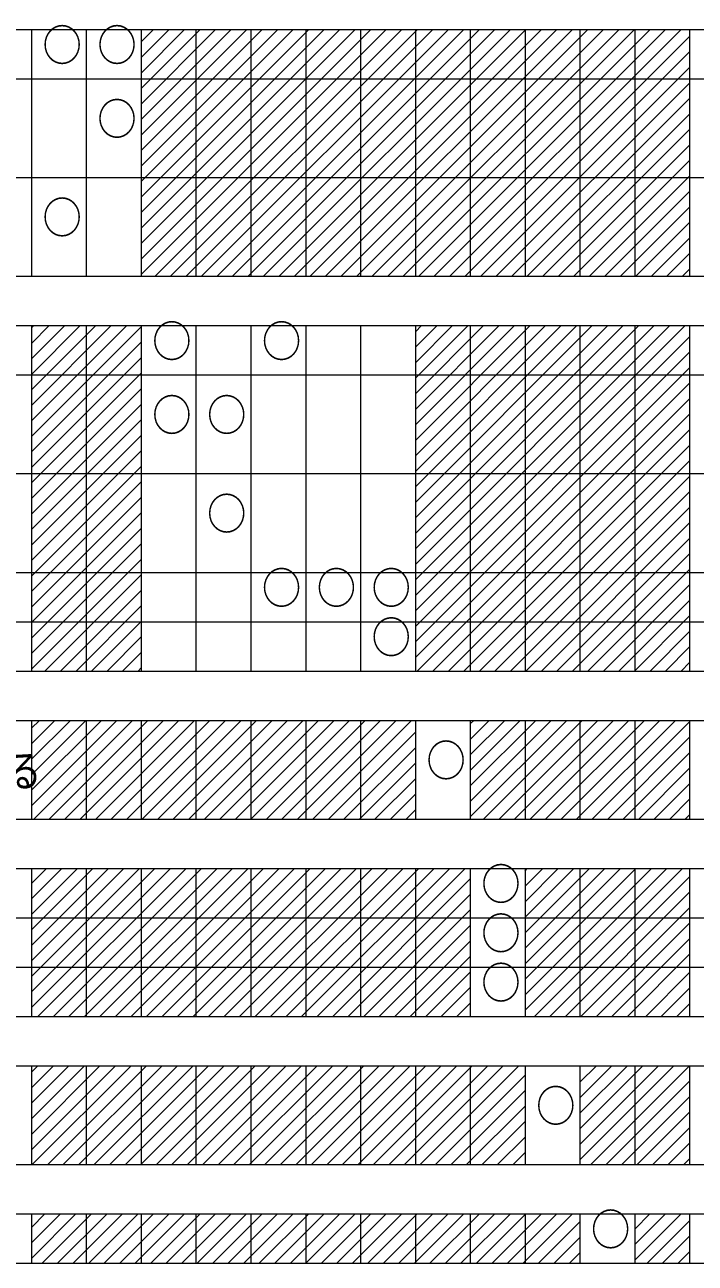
# Model space of a CAD drawing. Units: millimetres on the paper. Extents: x -399 to 402, y -320 to 280.
# Drawn here: x -328.3 to -267.2, y -193.3 to -80.4 of the extents above; entities that cross this region are included whole.
import ezdxf
from ezdxf.enums import TextEntityAlignment as Align

# ---------------------------------------------------------------- set-up
doc = ezdxf.new("R2010")
doc.units = ezdxf.units.MM
doc.layers.add('0-0', color=7, linetype='Continuous', lineweight=9)
doc.layers.add('0-8', color=7, linetype='Continuous', lineweight=9)
doc.styles.add('ＭＳ ゴシック', font='')
doc.styles.get('ＭＳ ゴシック').set_extended_font_data('MS Gothic')

msp = doc.modelspace()

# ---------------------------------------------------------------- linework, layer by layer
at = {"layer": '0-0', "color": 2}
for p, q in [((-327.717, -80.847), (-327.717, -103.347)), ((-322.717, -80.847), (-322.717, -103.347)), ((-317.717, -80.847), (-317.717, -103.347)), ((-312.717, -80.847), (-312.717, -103.347)), ((-307.717, -80.847), (-307.717, -103.347)), ((-302.717, -80.847), (-302.717, -103.347)), ((-297.717, -80.847), (-297.717, -103.347)), ((-292.717, -80.847), (-292.717, -103.347)), ((-287.717, -80.847), (-287.717, -103.347)), ((-282.717, -80.847), (-282.717, -103.347)), ((-277.717, -80.847), (-277.717, -103.347)), ((-272.717, -80.847), (-272.717, -103.347)), ((-267.717, -80.847), (-267.717, -103.347)), ((-398.207, -85.347), (-198.357, -85.347)), ((-398.207, -94.347), (-198.357, -94.347)), ((-398.207, -103.347), (-198.357, -103.347)), ((-398.207, -107.847), (-198.357, -107.847)), ((-327.717, -107.847), (-327.717, -139.347)), ((-322.717, -107.847), (-322.717, -139.347)), ((-317.717, -107.847), (-317.717, -139.347)), ((-312.717, -107.847), (-312.717, -139.347)), ((-307.717, -107.847), (-307.717, -139.347)), ((-302.717, -107.847), (-302.717, -139.347)), ((-297.717, -107.847), (-297.717, -139.347)), ((-292.717, -107.847), (-292.717, -139.347)), ((-287.717, -107.847), (-287.717, -139.347)), ((-282.717, -107.847), (-282.717, -139.347)), ((-277.717, -107.847), (-277.717, -139.347)), ((-272.717, -107.847), (-272.717, -139.347)), ((-267.717, -107.847), (-267.717, -139.347)), ((-398.207, -112.347), (-198.357, -112.347)), ((-398.207, -121.347), (-198.357, -121.347)), ((-398.207, -130.347), (-198.357, -130.347)), ((-398.207, -134.847), (-198.357, -134.847)), ((-398.207, -139.347), (-198.357, -139.347)), ((-398.207, -143.847), (-198.357, -143.847)), ((-327.717, -143.847), (-327.717, -152.847)), ((-322.717, -143.847), (-322.717, -152.847)), ((-317.717, -143.847), (-317.717, -152.847)), ((-312.717, -143.847), (-312.717, -152.847)), ((-307.717, -143.847), (-307.717, -152.847)), ((-302.717, -143.847), (-302.717, -152.847)), ((-297.717, -143.847), (-297.717, -152.847)), ((-292.717, -143.847), (-292.717, -152.847)), ((-287.717, -143.847), (-287.717, -152.847)), ((-282.717, -143.847), (-282.717, -152.847)), ((-277.717, -143.847), (-277.717, -152.847)), ((-272.717, -143.847), (-272.717, -152.847)), ((-267.717, -143.847), (-267.717, -152.847)), ((-398.207, -152.847), (-198.357, -152.847)), ((-398.207, -157.347), (-198.357, -157.347)), ((-327.717, -157.347), (-327.717, -170.847)), ((-322.717, -157.347), (-322.717, -170.847)), ((-317.717, -157.347), (-317.717, -170.847)), ((-312.717, -157.347), (-312.717, -170.847)), ((-307.717, -157.347), (-307.717, -170.847)), ((-302.717, -157.347), (-302.717, -170.847)), ((-297.717, -157.347), (-297.717, -170.847)), ((-292.717, -157.347), (-292.717, -170.847)), ((-287.717, -157.347), (-287.717, -170.847)), ((-282.717, -157.347), (-282.717, -170.847)), ((-277.717, -157.347), (-277.717, -170.847)), ((-272.717, -157.347), (-272.717, -170.847)), ((-267.717, -157.347), (-267.717, -170.847)), ((-398.207, -161.847), (-198.357, -161.847)), ((-398.207, -166.347), (-198.357, -166.347)), ((-398.207, -170.847), (-198.357, -170.847)), ((-398.207, -175.347), (-198.357, -175.347)), ((-327.717, -175.347), (-327.717, -184.347)), ((-322.717, -175.347), (-322.717, -184.347)), ((-317.717, -175.347), (-317.717, -184.347)), ((-312.717, -175.347), (-312.717, -184.347)), ((-307.717, -175.347), (-307.717, -184.347)), ((-302.717, -175.347), (-302.717, -184.347)), ((-297.717, -175.347), (-297.717, -184.347)), ((-292.717, -175.347), (-292.717, -184.347)), ((-287.717, -175.347), (-287.717, -184.347)), ((-282.717, -175.347), (-282.717, -184.347)), ((-277.717, -175.347), (-277.717, -184.347)), ((-272.717, -175.347), (-272.717, -184.347)), ((-267.717, -175.347), (-267.717, -184.347)), ((-398.207, -184.347), (-198.357, -184.347)), ((-398.207, -188.847), (-198.357, -188.847)), ((-327.717, -188.847), (-327.717, -193.347)), ((-322.717, -188.847), (-322.717, -193.347)), ((-317.717, -188.847), (-317.717, -193.347)), ((-312.717, -188.847), (-312.717, -193.347)), ((-307.717, -188.847), (-307.717, -193.347)), ((-302.717, -188.847), (-302.717, -193.347)), ((-297.717, -188.847), (-297.717, -193.347)), ((-292.717, -188.847), (-292.717, -193.347)), ((-287.717, -188.847), (-287.717, -193.347)), ((-282.717, -188.847), (-282.717, -193.347)), ((-277.717, -188.847), (-277.717, -193.347)), ((-272.717, -188.847), (-272.717, -193.347)), ((-267.717, -188.847), (-267.717, -193.347)), ((-398.207, -193.347), (-198.357, -193.347))]:
    msp.add_line(p, q, dxfattribs=at)
msp.add_lwpolyline([(-398.207, -80.847), (-317.717, -80.847), (-267.717, -80.847), (-198.357, -80.847)], dxfattribs=at)
at = {"layer": '0-8'}
for p, q in [((-317.717, -101.783), (-296.781, -80.847)), ((-317.717, -100.369), (-298.195, -80.847)), ((-317.717, -98.955), (-299.609, -80.847)), ((-317.717, -97.54), (-301.023, -80.847)), ((-317.717, -96.126), (-302.437, -80.847)), ((-317.717, -94.712), (-303.852, -80.847)), ((-317.717, -93.298), (-305.266, -80.847)), ((-317.717, -91.884), (-306.68, -80.847)), ((-317.717, -90.469), (-308.094, -80.847)), ((-317.717, -89.055), (-309.509, -80.847)), ((-317.717, -87.641), (-310.923, -80.847)), ((-317.717, -86.227), (-312.337, -80.847)), ((-317.717, -84.813), (-313.751, -80.847)), ((-317.717, -83.398), (-315.165, -80.847)), ((-317.717, -81.984), (-316.58, -80.847)), ((-317.717, -103.197), (-295.366, -80.847)), ((-316.452, -103.347), (-293.952, -80.847)), ((-315.038, -103.347), (-292.538, -80.847)), ((-313.624, -103.347), (-291.124, -80.847)), ((-312.21, -103.347), (-289.71, -80.847)), ((-310.795, -103.347), (-288.295, -80.847)), ((-309.381, -103.347), (-286.881, -80.847)), ((-307.967, -103.347), (-285.467, -80.847)), ((-306.553, -103.347), (-284.053, -80.847)), ((-305.139, -103.347), (-282.639, -80.847)), ((-303.724, -103.347), (-281.224, -80.847)), ((-302.31, -103.347), (-279.81, -80.847)), ((-300.896, -103.347), (-278.396, -80.847)), ((-299.482, -103.347), (-276.982, -80.847)), ((-298.067, -103.347), (-275.567, -80.847)), ((-296.653, -103.347), (-274.153, -80.847)), ((-295.239, -103.347), (-272.739, -80.847)), ((-293.825, -103.347), (-271.325, -80.847)), ((-292.411, -103.347), (-269.911, -80.847)), ((-290.996, -103.347), (-268.496, -80.847)), ((-289.582, -103.347), (-267.717, -81.482)), ((-288.168, -103.347), (-267.717, -82.896)), ((-286.754, -103.347), (-267.717, -84.31)), ((-285.34, -103.347), (-267.717, -85.724)), ((-283.925, -103.347), (-267.717, -87.138)), ((-282.511, -103.347), (-267.717, -88.553)), ((-281.097, -103.347), (-267.717, -89.967)), ((-279.683, -103.347), (-267.717, -91.381)), ((-278.268, -103.347), (-267.717, -92.795)), ((-276.854, -103.347), (-267.717, -94.21)), ((-275.44, -103.347), (-267.717, -95.624)), ((-274.026, -103.347), (-267.717, -97.038)), ((-272.612, -103.347), (-267.717, -98.452)), ((-271.197, -103.347), (-267.717, -99.866)), ((-269.783, -103.347), (-267.717, -101.281)), ((-268.369, -103.347), (-267.717, -102.695)), ((-327.717, -116.54), (-319.023, -107.847)), ((-327.717, -115.126), (-320.437, -107.847)), ((-327.717, -113.712), (-321.852, -107.847)), ((-327.717, -112.298), (-323.266, -107.847)), ((-327.717, -110.884), (-324.68, -107.847)), ((-327.717, -109.469), (-326.094, -107.847)), ((-327.717, -108.055), (-327.509, -107.847)), ((-327.717, -117.955), (-317.717, -107.955)), ((-292.717, -132.452), (-268.112, -107.847)), ((-292.717, -131.038), (-269.526, -107.847)), ((-292.717, -129.624), (-270.94, -107.847)), ((-292.717, -128.21), (-272.354, -107.847)), ((-292.717, -126.795), (-273.768, -107.847)), ((-292.717, -125.381), (-275.183, -107.847)), ((-292.717, -123.967), (-276.597, -107.847)), ((-292.717, -122.553), (-278.011, -107.847)), ((-292.717, -121.138), (-279.425, -107.847)), ((-292.717, -119.724), (-280.84, -107.847)), ((-292.717, -118.31), (-282.254, -107.847)), ((-292.717, -116.896), (-283.668, -107.847)), ((-292.717, -115.482), (-285.082, -107.847)), ((-292.717, -114.067), (-286.496, -107.847)), ((-292.717, -112.653), (-287.911, -107.847)), ((-292.717, -111.239), (-289.325, -107.847)), ((-292.717, -109.825), (-290.739, -107.847)), ((-292.717, -108.411), (-292.153, -107.847)), ((-327.717, -119.369), (-317.717, -109.369)), ((-292.717, -133.866), (-267.717, -108.866)), ((-292.717, -135.281), (-267.717, -110.281)), ((-327.717, -120.783), (-317.717, -110.783)), ((-292.717, -136.695), (-267.717, -111.695)), ((-327.717, -122.197), (-317.717, -112.197)), ((-327.717, -123.612), (-317.717, -113.612)), ((-292.717, -138.109), (-267.717, -113.109)), ((-327.717, -125.026), (-317.717, -115.026)), ((-292.541, -139.347), (-267.717, -114.523)), ((-291.126, -139.347), (-267.717, -115.937)), ((-327.717, -126.44), (-317.717, -116.44)), ((-289.712, -139.347), (-267.717, -117.352)), ((-327.717, -127.854), (-317.717, -117.854)), ((-327.717, -129.268), (-317.717, -119.268)), ((-288.298, -139.347), (-267.717, -118.766)), ((-327.717, -130.683), (-317.717, -120.683)), ((-286.884, -139.347), (-267.717, -120.18)), ((-285.469, -139.347), (-267.717, -121.594)), ((-327.717, -132.097), (-317.717, -122.097)), ((-284.055, -139.347), (-267.717, -123.009)), ((-327.717, -133.511), (-317.717, -123.511)), ((-327.717, -134.925), (-317.717, -124.925)), ((-282.641, -139.347), (-267.717, -124.423)), ((-327.717, -136.339), (-317.717, -126.339)), ((-281.227, -139.347), (-267.717, -125.837)), ((-279.813, -139.347), (-267.717, -127.251)), ((-327.717, -137.754), (-317.717, -127.754)), ((-278.398, -139.347), (-267.717, -128.665)), ((-327.717, -139.168), (-317.717, -129.168)), ((-326.482, -139.347), (-317.717, -130.582)), ((-276.984, -139.347), (-267.717, -130.08)), ((-325.067, -139.347), (-317.717, -131.996)), ((-275.57, -139.347), (-267.717, -131.494)), ((-274.156, -139.347), (-267.717, -132.908)), ((-323.653, -139.347), (-317.717, -133.411)), ((-272.742, -139.347), (-267.717, -134.322)), ((-322.239, -139.347), (-317.717, -134.825)), ((-320.825, -139.347), (-317.717, -136.239)), ((-271.327, -139.347), (-267.717, -135.736)), ((-319.411, -139.347), (-317.717, -137.653)), ((-269.913, -139.347), (-267.717, -137.151)), ((-268.499, -139.347), (-267.717, -138.565)), ((-317.996, -139.347), (-317.717, -139.067)), ((-327.717, -151.638), (-319.925, -143.847)), ((-327.717, -150.224), (-321.34, -143.847)), ((-327.717, -148.81), (-322.754, -143.847)), ((-327.717, -147.396), (-324.168, -143.847)), ((-327.717, -145.982), (-325.582, -143.847)), ((-327.717, -144.567), (-326.996, -143.847)), ((-327.511, -152.847), (-318.511, -143.847)), ((-326.097, -152.847), (-317.097, -143.847)), ((-324.683, -152.847), (-315.683, -143.847)), ((-323.268, -152.847), (-314.268, -143.847)), ((-321.854, -152.847), (-312.854, -143.847)), ((-320.44, -152.847), (-311.44, -143.847)), ((-319.026, -152.847), (-310.026, -143.847)), ((-317.612, -152.847), (-308.612, -143.847)), ((-316.197, -152.847), (-307.197, -143.847)), ((-314.783, -152.847), (-305.783, -143.847)), ((-313.369, -152.847), (-304.369, -143.847)), ((-311.955, -152.847), (-302.955, -143.847)), ((-310.541, -152.847), (-301.541, -143.847)), ((-309.126, -152.847), (-300.126, -143.847)), ((-307.712, -152.847), (-298.712, -143.847)), ((-306.298, -152.847), (-297.298, -143.847)), ((-304.884, -152.847), (-295.884, -143.847)), ((-303.469, -152.847), (-294.469, -143.847)), ((-302.055, -152.847), (-293.055, -143.847)), ((-287.717, -152.651), (-278.913, -143.847)), ((-287.717, -151.236), (-280.327, -143.847)), ((-287.717, -149.822), (-281.742, -143.847)), ((-287.717, -148.408), (-283.156, -143.847)), ((-287.717, -146.994), (-284.57, -143.847)), ((-287.717, -145.58), (-285.984, -143.847)), ((-287.717, -144.165), (-287.398, -143.847)), ((-286.499, -152.847), (-277.499, -143.847)), ((-285.085, -152.847), (-276.085, -143.847)), ((-283.67, -152.847), (-274.67, -143.847)), ((-282.256, -152.847), (-273.256, -143.847)), ((-280.842, -152.847), (-271.842, -143.847)), ((-279.428, -152.847), (-270.428, -143.847)), ((-278.014, -152.847), (-269.014, -143.847)), ((-276.599, -152.847), (-267.717, -143.964)), ((-300.641, -152.847), (-292.717, -144.923)), ((-275.185, -152.847), (-267.717, -145.379)), ((-299.227, -152.847), (-292.717, -146.337)), ((-273.771, -152.847), (-267.717, -146.793)), ((-297.813, -152.847), (-292.717, -147.751)), ((-272.357, -152.847), (-267.717, -148.207)), ((-296.398, -152.847), (-292.717, -149.165)), ((-270.943, -152.847), (-267.717, -149.621)), ((-294.984, -152.847), (-292.717, -150.58)), ((-269.528, -152.847), (-267.717, -151.035)), ((-293.57, -152.847), (-292.717, -151.994)), ((-268.114, -152.847), (-267.717, -152.45)), ((-327.717, -165.781), (-319.283, -157.347)), ((-327.717, -164.366), (-320.697, -157.347)), ((-327.717, -162.952), (-322.112, -157.347)), ((-327.717, -161.538), (-323.526, -157.347)), ((-327.717, -160.124), (-324.94, -157.347)), ((-327.717, -158.71), (-326.354, -157.347)), ((-327.717, -167.195), (-317.869, -157.347)), ((-327.717, -168.609), (-316.455, -157.347)), ((-327.717, -170.023), (-315.041, -157.347)), ((-327.126, -170.847), (-313.626, -157.347)), ((-325.712, -170.847), (-312.212, -157.347)), ((-324.298, -170.847), (-310.798, -157.347)), ((-322.884, -170.847), (-309.384, -157.347)), ((-321.469, -170.847), (-307.969, -157.347)), ((-320.055, -170.847), (-306.555, -157.347)), ((-318.641, -170.847), (-305.141, -157.347)), ((-317.227, -170.847), (-303.727, -157.347)), ((-315.813, -170.847), (-302.313, -157.347)), ((-314.398, -170.847), (-300.898, -157.347)), ((-312.984, -170.847), (-299.484, -157.347)), ((-311.57, -170.847), (-298.07, -157.347)), ((-310.156, -170.847), (-296.656, -157.347)), ((-308.742, -170.847), (-295.242, -157.347)), ((-307.327, -170.847), (-293.827, -157.347)), ((-305.913, -170.847), (-292.413, -157.347)), ((-304.499, -170.847), (-290.999, -157.347)), ((-303.085, -170.847), (-289.585, -157.347)), ((-301.67, -170.847), (-288.17, -157.347)), ((-282.717, -160.379), (-279.685, -157.347)), ((-282.717, -158.964), (-281.099, -157.347)), ((-282.717, -157.55), (-282.514, -157.347)), ((-282.717, -161.793), (-278.271, -157.347)), ((-282.717, -163.207), (-276.857, -157.347)), ((-282.717, -164.621), (-275.443, -157.347)), ((-282.717, -166.035), (-274.028, -157.347)), ((-282.717, -167.45), (-272.614, -157.347)), ((-282.717, -168.864), (-271.2, -157.347)), ((-282.717, -170.278), (-269.786, -157.347)), ((-281.871, -170.847), (-268.371, -157.347)), ((-280.457, -170.847), (-267.717, -158.106)), ((-300.256, -170.847), (-287.717, -158.308)), ((-298.842, -170.847), (-287.717, -159.722)), ((-279.043, -170.847), (-267.717, -159.521)), ((-297.428, -170.847), (-287.717, -161.136)), ((-277.629, -170.847), (-267.717, -160.935)), ((-296.014, -170.847), (-287.717, -162.55)), ((-276.215, -170.847), (-267.717, -162.349)), ((-294.599, -170.847), (-287.717, -163.964)), ((-274.8, -170.847), (-267.717, -163.763)), ((-293.185, -170.847), (-287.717, -165.379)), ((-273.386, -170.847), (-267.717, -165.178)), ((-291.771, -170.847), (-287.717, -166.793)), ((-271.715, -170.847), (-267.717, -166.849)), ((-290.357, -170.847), (-287.717, -168.207)), ((-270.3, -170.847), (-267.717, -168.263)), ((-288.943, -170.847), (-287.717, -169.621)), ((-268.886, -170.847), (-267.717, -169.678)), ((-327.717, -183.009), (-320.055, -175.347)), ((-327.717, -181.594), (-321.469, -175.347)), ((-327.717, -180.18), (-322.884, -175.347)), ((-327.717, -178.766), (-324.298, -175.347)), ((-327.717, -177.352), (-325.712, -175.347)), ((-327.717, -175.937), (-327.126, -175.347)), ((-327.641, -184.347), (-318.641, -175.347)), ((-326.227, -184.347), (-317.227, -175.347)), ((-324.813, -184.347), (-315.813, -175.347)), ((-323.398, -184.347), (-314.398, -175.347)), ((-321.984, -184.347), (-312.984, -175.347)), ((-320.57, -184.347), (-311.57, -175.347)), ((-319.156, -184.347), (-310.156, -175.347)), ((-317.742, -184.347), (-308.742, -175.347)), ((-316.327, -184.347), (-307.327, -175.347)), ((-314.913, -184.347), (-305.913, -175.347)), ((-313.499, -184.347), (-304.499, -175.347)), ((-312.085, -184.347), (-303.085, -175.347)), ((-310.67, -184.347), (-301.67, -175.347)), ((-309.256, -184.347), (-300.256, -175.347)), ((-307.842, -184.347), (-298.842, -175.347)), ((-306.428, -184.347), (-297.428, -175.347)), ((-305.014, -184.347), (-296.014, -175.347)), ((-303.599, -184.347), (-294.599, -175.347)), ((-302.185, -184.347), (-293.185, -175.347)), ((-300.771, -184.347), (-291.771, -175.347)), ((-299.357, -184.347), (-290.357, -175.347)), ((-297.943, -184.347), (-288.943, -175.347)), ((-296.528, -184.347), (-287.528, -175.347)), ((-295.114, -184.347), (-286.114, -175.347)), ((-293.7, -184.347), (-284.7, -175.347)), ((-292.286, -184.347), (-283.286, -175.347)), ((-277.717, -183.92), (-269.144, -175.347)), ((-277.717, -182.506), (-270.558, -175.347)), ((-277.717, -181.092), (-271.972, -175.347)), ((-277.717, -175.435), (-277.629, -175.347)), ((-277.717, -183.92), (-269.144, -175.347)), ((-277.717, -182.506), (-270.558, -175.347)), ((-277.717, -181.092), (-271.972, -175.347)), ((-277.717, -175.435), (-277.629, -175.347)), ((-277.717, -183.92), (-269.144, -175.347)), ((-277.717, -182.506), (-270.558, -175.347)), ((-277.717, -181.092), (-271.972, -175.347)), ((-277.717, -179.678), (-273.386, -175.347)), ((-277.717, -176.849), (-276.215, -175.347)), ((-277.717, -175.435), (-277.629, -175.347)), ((-277.717, -183.92), (-269.144, -175.347)), ((-277.717, -182.506), (-270.558, -175.347)), ((-277.717, -181.092), (-271.972, -175.347)), ((-277.717, -179.678), (-273.386, -175.347)), ((-277.717, -178.263), (-274.8, -175.347)), ((-277.717, -176.849), (-276.215, -175.347)), ((-277.717, -175.435), (-277.629, -175.347)), ((-277.717, -179.678), (-273.386, -175.347)), ((-277.717, -178.263), (-274.8, -175.347)), ((-277.717, -176.849), (-276.215, -175.347)), ((-277.717, -178.263), (-274.8, -175.347)), ((-276.729, -184.347), (-267.729, -175.347)), ((-276.729, -184.347), (-267.729, -175.347)), ((-276.729, -184.347), (-267.729, -175.347)), ((-276.729, -184.347), (-267.729, -175.347)), ((-290.871, -184.347), (-282.717, -176.192)), ((-275.315, -184.347), (-267.717, -176.749)), ((-275.315, -184.347), (-267.717, -176.749)), ((-275.315, -184.347), (-267.717, -176.749)), ((-275.315, -184.347), (-267.717, -176.749)), ((-289.457, -184.347), (-282.717, -177.606)), ((-273.901, -184.347), (-267.717, -178.163)), ((-273.901, -184.347), (-267.717, -178.163)), ((-273.901, -184.347), (-267.717, -178.163)), ((-273.901, -184.347), (-267.717, -178.163)), ((-288.043, -184.347), (-282.717, -179.021)), ((-286.629, -184.347), (-282.717, -180.435)), ((-272.487, -184.347), (-267.717, -179.577)), ((-272.487, -184.347), (-267.717, -179.577)), ((-272.487, -184.347), (-267.717, -179.577)), ((-272.487, -184.347), (-267.717, -179.577)), ((-271.072, -184.347), (-267.717, -180.991)), ((-271.072, -184.347), (-267.717, -180.991)), ((-271.072, -184.347), (-267.717, -180.991)), ((-271.072, -184.347), (-267.717, -180.991)), ((-285.215, -184.347), (-282.717, -181.849)), ((-269.658, -184.347), (-267.717, -182.405)), ((-269.658, -184.347), (-267.717, -182.405)), ((-269.658, -184.347), (-267.717, -182.405)), ((-269.658, -184.347), (-267.717, -182.405)), ((-283.8, -184.347), (-282.717, -183.263)), ((-268.244, -184.347), (-267.717, -183.82)), ((-268.244, -184.347), (-267.717, -183.82)), ((-268.244, -184.347), (-267.717, -183.82)), ((-268.244, -184.347), (-267.717, -183.82)), ((-327.717, -192.908), (-323.656, -188.847)), ((-327.717, -191.494), (-325.07, -188.847)), ((-327.717, -190.08), (-326.484, -188.847)), ((-327.717, -192.908), (-323.656, -188.847)), ((-327.717, -191.494), (-325.07, -188.847)), ((-327.717, -190.08), (-326.484, -188.847)), ((-327.717, -192.908), (-323.656, -188.847)), ((-327.717, -191.494), (-325.07, -188.847)), ((-327.717, -190.08), (-326.484, -188.847)), ((-326.742, -193.347), (-322.242, -188.847)), ((-325.327, -193.347), (-320.827, -188.847)), ((-323.913, -193.347), (-319.413, -188.847)), ((-322.499, -193.347), (-317.999, -188.847)), ((-321.085, -193.347), (-316.585, -188.847)), ((-319.67, -193.347), (-315.17, -188.847)), ((-318.256, -193.347), (-313.756, -188.847)), ((-316.842, -193.347), (-312.342, -188.847)), ((-315.428, -193.347), (-310.928, -188.847)), ((-314.014, -193.347), (-309.514, -188.847)), ((-312.599, -193.347), (-308.099, -188.847)), ((-311.185, -193.347), (-306.685, -188.847)), ((-309.771, -193.347), (-305.271, -188.847)), ((-308.357, -193.347), (-303.857, -188.847)), ((-306.943, -193.347), (-302.443, -188.847)), ((-305.528, -193.347), (-301.028, -188.847)), ((-304.114, -193.347), (-299.614, -188.847)), ((-302.7, -193.347), (-298.2, -188.847)), ((-301.286, -193.347), (-296.786, -188.847)), ((-299.871, -193.347), (-295.371, -188.847)), ((-298.457, -193.347), (-293.957, -188.847)), ((-297.043, -193.347), (-292.543, -188.847)), ((-295.629, -193.347), (-291.129, -188.847)), ((-294.215, -193.347), (-289.715, -188.847)), ((-292.8, -193.347), (-288.3, -188.847)), ((-291.386, -193.347), (-286.886, -188.847)), ((-289.972, -193.347), (-285.472, -188.847)), ((-288.558, -193.347), (-284.058, -188.847)), ((-287.144, -193.347), (-282.644, -188.847)), ((-285.729, -193.347), (-281.229, -188.847)), ((-284.315, -193.347), (-279.815, -188.847)), ((-282.901, -193.347), (-278.401, -188.847)), ((-281.487, -193.347), (-277.717, -189.577)), ((-272.717, -190.234), (-271.33, -188.847)), ((-272.717, -190.234), (-271.33, -188.847)), ((-272.717, -193.062), (-268.501, -188.847)), ((-272.717, -191.648), (-269.916, -188.847)), ((-271.587, -193.347), (-267.717, -189.477)), ((-280.072, -193.347), (-277.717, -190.991)), ((-270.173, -193.347), (-267.717, -190.891)), ((-278.658, -193.347), (-277.717, -192.405)), ((-268.759, -193.347), (-267.717, -192.305))]:
    msp.add_line(p, q, dxfattribs=at)

# ---------------------------------------------------------------- texts
at = {"layer": '0-0', "style": 'ＭＳ ゴシック'}
for s, width, p in [('○', 0.9, (-326.717, -84.614)), ('○', 0.9, (-321.717, -84.614)), ('○', 0.9, (-321.717, -91.347)), ('○', 0.9, (-326.717, -100.334)), ('○', 0.9, (-316.717, -111.614)), ('○', 0.9, (-306.717, -111.614)), ('○', 0.9, (-316.717, -118.347)), ('○', 0.9, (-311.717, -118.347)), ('○', 0.9, (-311.717, -127.347)), ('○', 0.9, (-306.717, -134.114)), ('○', 0.9, (-301.717, -134.114)), ('○', 0.9, (-296.717, -134.114)), ('○', 0.9, (-296.717, -138.614)), ('○', 0.9, (-291.717, -149.847)), ('原管はJIS H 3300による', 0.8, (-361.962, -150.784)), ('○', 0.9, (-286.717, -161.114)), ('○', 0.9, (-286.717, -165.614)), ('○', 0.9, (-286.717, -170.114)), ('○', 0.9, (-281.717, -181.347)), ('○', 0.9, (-276.717, -192.614))]:
    msp.add_text(s, height=2.933, dxfattribs=dict(at, width=width)).set_placement(p, align=Align.BOTTOM_LEFT)

doc.saveas('drawing.dxf')
